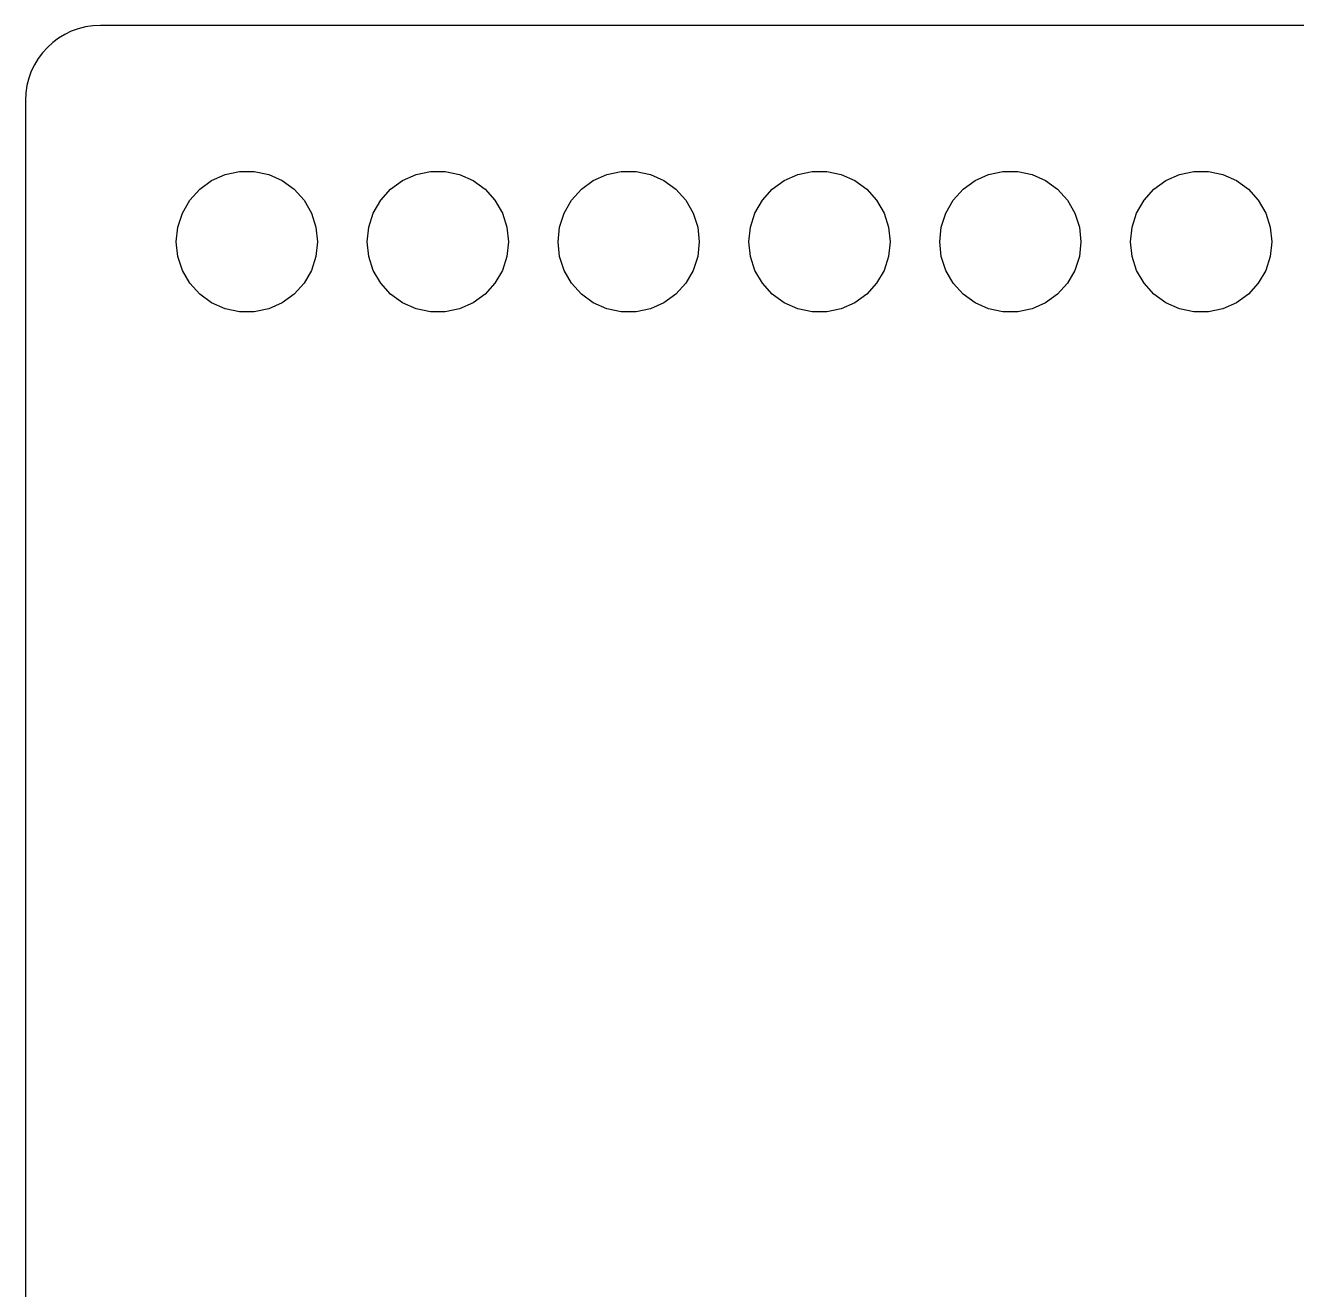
# Model space of a CAD drawing. Header units: millimetres. Extents: x 0 to 489, y -139 to 89.
# Drawn here: x 105.41 to 122.33, y 38.18 to 55.01 of the extents above; entities that cross this region are included whole.
import ezdxf

# ---------------------------------------------------------------- set-up
doc = ezdxf.new("R2010")
doc.units = ezdxf.units.MM
doc.header["$MEASUREMENT"] = 0
doc.layers.get('0').update_dxf_attribs({"linetype": 'CONTINUOUS'})
doc.layers.add('BLACK', color=7, linetype='CONTINUOUS')

msp = doc.modelspace()

# ---------------------------------------------------------------- linework, layer by layer
at = {"linetype": 'Continuous'}
msp.add_lwpolyline([(106.41198, 1.00993), (167.41198, 1.00993, 0.41421356), (168.41198, 2.00993), (168.41198, 54.00993, 0.41421356), (167.41198, 55.00993), (106.41198, 55.00993, 0.41421356), (105.41198, 54.00993), (105.41198, 2.00993, 0.41421356)], format="xyb", close=True, dxfattribs=at)
at = {"layer": 'BLACK', "linetype": 'Continuous'}
for p, q in [((107.89024, 52.94429), (108.07024, 53.02419)), ((107.89024, 52.94429), (108.07024, 53.02419)), ((107.89024, 52.94429), (108.07024, 53.02419)), ((107.89024, 52.94429), (108.07024, 53.02419)), ((108.07024, 53.02419), (108.26224, 53.06509)), ((108.07024, 53.02419), (108.26224, 53.06509)), ((108.07024, 53.02419), (108.26224, 53.06509)), ((108.07024, 53.02419), (108.26224, 53.06509)), ((108.26224, 53.06509), (108.45824, 53.06509)), ((108.26224, 53.06509), (108.45824, 53.06509)), ((108.26224, 53.06509), (108.45824, 53.06509)), ((108.26224, 53.06509), (108.45824, 53.06509)), ((108.45824, 53.06509), (108.65024, 53.02419)), ((108.45824, 53.06509), (108.65024, 53.02419)), ((108.45824, 53.06509), (108.65024, 53.02419)), ((108.45824, 53.06509), (108.65024, 53.02419)), ((108.65024, 53.02419), (108.83024, 52.94429)), ((108.65024, 53.02419), (108.83024, 52.94429)), ((108.65024, 53.02419), (108.83024, 52.94429)), ((108.65024, 53.02419), (108.83024, 52.94429)), ((110.43024, 52.94429), (110.61024, 53.02419)), ((110.43024, 52.94429), (110.61024, 53.02419)), ((110.43024, 52.94429), (110.61024, 53.02419)), ((110.43024, 52.94429), (110.61024, 53.02419)), ((110.61024, 53.02419), (110.80224, 53.06509)), ((110.61024, 53.02419), (110.80224, 53.06509)), ((110.61024, 53.02419), (110.80224, 53.06509)), ((110.61024, 53.02419), (110.80224, 53.06509)), ((110.80224, 53.06509), (110.99824, 53.06509)), ((110.80224, 53.06509), (110.99824, 53.06509)), ((110.80224, 53.06509), (110.99824, 53.06509)), ((110.80224, 53.06509), (110.99824, 53.06509)), ((110.99824, 53.06509), (111.19024, 53.02419)), ((110.99824, 53.06509), (111.19024, 53.02419)), ((110.99824, 53.06509), (111.19024, 53.02419)), ((110.99824, 53.06509), (111.19024, 53.02419)), ((111.19024, 53.02419), (111.37024, 52.94429)), ((111.19024, 53.02419), (111.37024, 52.94429)), ((111.19024, 53.02419), (111.37024, 52.94429)), ((111.19024, 53.02419), (111.37024, 52.94429)), ((112.97024, 52.94429), (113.15024, 53.02419)), ((112.97024, 52.94429), (113.15024, 53.02419)), ((112.97024, 52.94429), (113.15024, 53.02419)), ((112.97024, 52.94429), (113.15024, 53.02419)), ((113.15024, 53.02419), (113.34224, 53.06509)), ((113.15024, 53.02419), (113.34224, 53.06509)), ((113.15024, 53.02419), (113.34224, 53.06509)), ((113.15024, 53.02419), (113.34224, 53.06509)), ((113.34224, 53.06509), (113.53824, 53.06509)), ((113.34224, 53.06509), (113.53824, 53.06509)), ((113.34224, 53.06509), (113.53824, 53.06509)), ((113.34224, 53.06509), (113.53824, 53.06509)), ((113.53824, 53.06509), (113.73024, 53.02419)), ((113.53824, 53.06509), (113.73024, 53.02419)), ((113.53824, 53.06509), (113.73024, 53.02419)), ((113.53824, 53.06509), (113.73024, 53.02419)), ((113.73024, 53.02419), (113.91024, 52.94429)), ((113.73024, 53.02419), (113.91024, 52.94429)), ((113.73024, 53.02419), (113.91024, 52.94429)), ((113.73024, 53.02419), (113.91024, 52.94429)), ((115.51024, 52.94429), (115.69024, 53.02419)), ((115.51024, 52.94429), (115.69024, 53.02419)), ((115.51024, 52.94429), (115.69024, 53.02419)), ((115.51024, 52.94429), (115.69024, 53.02419)), ((115.69024, 53.02419), (115.88224, 53.06509)), ((115.69024, 53.02419), (115.88224, 53.06509)), ((115.69024, 53.02419), (115.88224, 53.06509)), ((115.69024, 53.02419), (115.88224, 53.06509)), ((115.88224, 53.06509), (116.07824, 53.06509)), ((115.88224, 53.06509), (116.07824, 53.06509)), ((115.88224, 53.06509), (116.07824, 53.06509)), ((115.88224, 53.06509), (116.07824, 53.06509)), ((116.07824, 53.06509), (116.27024, 53.02419)), ((116.07824, 53.06509), (116.27024, 53.02419)), ((116.07824, 53.06509), (116.27024, 53.02419)), ((116.07824, 53.06509), (116.27024, 53.02419)), ((116.27024, 53.02419), (116.45024, 52.94429)), ((116.27024, 53.02419), (116.45024, 52.94429)), ((116.27024, 53.02419), (116.45024, 52.94429)), ((116.27024, 53.02419), (116.45024, 52.94429)), ((118.05024, 52.94429), (118.23024, 53.02419)), ((118.05024, 52.94429), (118.23024, 53.02419)), ((118.05024, 52.94429), (118.23024, 53.02419)), ((118.05024, 52.94429), (118.23024, 53.02419)), ((118.23024, 53.02419), (118.42224, 53.06509)), ((118.23024, 53.02419), (118.42224, 53.06509)), ((118.23024, 53.02419), (118.42224, 53.06509)), ((118.23024, 53.02419), (118.42224, 53.06509)), ((118.42224, 53.06509), (118.61824, 53.06509)), ((118.42224, 53.06509), (118.61824, 53.06509)), ((118.42224, 53.06509), (118.61824, 53.06509)), ((118.42224, 53.06509), (118.61824, 53.06509)), ((118.61824, 53.06509), (118.81024, 53.02419)), ((118.61824, 53.06509), (118.81024, 53.02419)), ((118.61824, 53.06509), (118.81024, 53.02419)), ((118.61824, 53.06509), (118.81024, 53.02419)), ((118.81024, 53.02419), (118.99024, 52.94429)), ((118.81024, 53.02419), (118.99024, 52.94429)), ((118.81024, 53.02419), (118.99024, 52.94429)), ((118.81024, 53.02419), (118.99024, 52.94429)), ((120.59024, 52.94429), (120.77024, 53.02419)), ((120.59024, 52.94429), (120.77024, 53.02419)), ((120.59024, 52.94429), (120.77024, 53.02419)), ((120.59024, 52.94429), (120.77024, 53.02419)), ((120.77024, 53.02419), (120.96224, 53.06509)), ((120.77024, 53.02419), (120.96224, 53.06509)), ((120.77024, 53.02419), (120.96224, 53.06509)), ((120.77024, 53.02419), (120.96224, 53.06509)), ((120.96224, 53.06509), (121.15824, 53.06509)), ((120.96224, 53.06509), (121.15824, 53.06509)), ((120.96224, 53.06509), (121.15824, 53.06509)), ((120.96224, 53.06509), (121.15824, 53.06509)), ((121.15824, 53.06509), (121.35024, 53.02419)), ((121.15824, 53.06509), (121.35024, 53.02419)), ((121.15824, 53.06509), (121.35024, 53.02419)), ((121.15824, 53.06509), (121.35024, 53.02419)), ((121.35024, 53.02419), (121.53024, 52.94429)), ((121.35024, 53.02419), (121.53024, 52.94429)), ((121.35024, 53.02419), (121.53024, 52.94429)), ((121.35024, 53.02419), (121.53024, 52.94429)), ((107.60024, 52.68279), (107.73124, 52.82879)), ((107.60024, 52.68279), (107.73124, 52.82879)), ((107.60024, 52.68279), (107.73124, 52.82879)), ((107.60024, 52.68279), (107.73124, 52.82879)), ((107.73124, 52.82879), (107.89024, 52.94429)), ((107.73124, 52.82879), (107.89024, 52.94429)), ((107.73124, 52.82879), (107.89024, 52.94429)), ((107.73124, 52.82879), (107.89024, 52.94429)), ((108.83024, 52.94429), (108.98924, 52.82879)), ((108.83024, 52.94429), (108.98924, 52.82879)), ((108.83024, 52.94429), (108.98924, 52.82879)), ((108.83024, 52.94429), (108.98924, 52.82879)), ((108.98924, 52.82879), (109.12024, 52.68279)), ((108.98924, 52.82879), (109.12024, 52.68279)), ((108.98924, 52.82879), (109.12024, 52.68279)), ((108.98924, 52.82879), (109.12024, 52.68279)), ((110.14024, 52.68279), (110.27124, 52.82879)), ((110.14024, 52.68279), (110.27124, 52.82879)), ((110.14024, 52.68279), (110.27124, 52.82879)), ((110.14024, 52.68279), (110.27124, 52.82879)), ((110.27124, 52.82879), (110.43024, 52.94429)), ((110.27124, 52.82879), (110.43024, 52.94429)), ((110.27124, 52.82879), (110.43024, 52.94429)), ((110.27124, 52.82879), (110.43024, 52.94429)), ((111.37024, 52.94429), (111.52924, 52.82879)), ((111.37024, 52.94429), (111.52924, 52.82879)), ((111.37024, 52.94429), (111.52924, 52.82879)), ((111.37024, 52.94429), (111.52924, 52.82879)), ((111.52924, 52.82879), (111.66024, 52.68279)), ((111.52924, 52.82879), (111.66024, 52.68279)), ((111.52924, 52.82879), (111.66024, 52.68279)), ((111.52924, 52.82879), (111.66024, 52.68279)), ((112.68024, 52.68279), (112.81124, 52.82879)), ((112.68024, 52.68279), (112.81124, 52.82879)), ((112.68024, 52.68279), (112.81124, 52.82879)), ((112.68024, 52.68279), (112.81124, 52.82879)), ((112.81124, 52.82879), (112.97024, 52.94429)), ((112.81124, 52.82879), (112.97024, 52.94429)), ((112.81124, 52.82879), (112.97024, 52.94429)), ((112.81124, 52.82879), (112.97024, 52.94429)), ((113.91024, 52.94429), (114.06924, 52.82879)), ((113.91024, 52.94429), (114.06924, 52.82879)), ((113.91024, 52.94429), (114.06924, 52.82879)), ((113.91024, 52.94429), (114.06924, 52.82879)), ((114.06924, 52.82879), (114.20024, 52.68279)), ((114.06924, 52.82879), (114.20024, 52.68279)), ((114.06924, 52.82879), (114.20024, 52.68279)), ((114.06924, 52.82879), (114.20024, 52.68279)), ((115.22024, 52.68279), (115.35124, 52.82879)), ((115.22024, 52.68279), (115.35124, 52.82879)), ((115.22024, 52.68279), (115.35124, 52.82879)), ((115.22024, 52.68279), (115.35124, 52.82879)), ((115.35124, 52.82879), (115.51024, 52.94429)), ((115.35124, 52.82879), (115.51024, 52.94429)), ((115.35124, 52.82879), (115.51024, 52.94429)), ((115.35124, 52.82879), (115.51024, 52.94429)), ((116.45024, 52.94429), (116.60924, 52.82879)), ((116.45024, 52.94429), (116.60924, 52.82879)), ((116.45024, 52.94429), (116.60924, 52.82879)), ((116.45024, 52.94429), (116.60924, 52.82879)), ((116.60924, 52.82879), (116.74024, 52.68279)), ((116.60924, 52.82879), (116.74024, 52.68279)), ((116.60924, 52.82879), (116.74024, 52.68279)), ((116.60924, 52.82879), (116.74024, 52.68279)), ((117.76024, 52.68279), (117.89124, 52.82879)), ((117.76024, 52.68279), (117.89124, 52.82879)), ((117.76024, 52.68279), (117.89124, 52.82879)), ((117.76024, 52.68279), (117.89124, 52.82879)), ((117.89124, 52.82879), (118.05024, 52.94429)), ((117.89124, 52.82879), (118.05024, 52.94429)), ((117.89124, 52.82879), (118.05024, 52.94429)), ((117.89124, 52.82879), (118.05024, 52.94429)), ((118.99024, 52.94429), (119.14924, 52.82879)), ((118.99024, 52.94429), (119.14924, 52.82879)), ((118.99024, 52.94429), (119.14924, 52.82879)), ((118.99024, 52.94429), (119.14924, 52.82879)), ((119.14924, 52.82879), (119.28024, 52.68279)), ((119.14924, 52.82879), (119.28024, 52.68279)), ((119.14924, 52.82879), (119.28024, 52.68279)), ((119.14924, 52.82879), (119.28024, 52.68279)), ((120.30024, 52.68279), (120.43124, 52.82879)), ((120.30024, 52.68279), (120.43124, 52.82879)), ((120.30024, 52.68279), (120.43124, 52.82879)), ((120.30024, 52.68279), (120.43124, 52.82879)), ((120.43124, 52.82879), (120.59024, 52.94429)), ((120.43124, 52.82879), (120.59024, 52.94429)), ((120.43124, 52.82879), (120.59024, 52.94429)), ((120.43124, 52.82879), (120.59024, 52.94429)), ((121.53024, 52.94429), (121.68924, 52.82879)), ((121.53024, 52.94429), (121.68924, 52.82879)), ((121.53024, 52.94429), (121.68924, 52.82879)), ((121.53024, 52.94429), (121.68924, 52.82879)), ((121.68924, 52.82879), (121.82024, 52.68279)), ((121.68924, 52.82879), (121.82024, 52.68279)), ((121.68924, 52.82879), (121.82024, 52.68279)), ((121.68924, 52.82879), (121.82024, 52.68279)), ((107.50124, 52.51269), (107.60024, 52.68279)), ((107.50124, 52.51269), (107.60024, 52.68279)), ((107.50124, 52.51269), (107.60024, 52.68279)), ((107.50124, 52.51269), (107.60024, 52.68279)), ((109.12024, 52.68279), (109.21924, 52.51269)), ((109.12024, 52.68279), (109.21924, 52.51269)), ((109.12024, 52.68279), (109.21924, 52.51269)), ((109.12024, 52.68279), (109.21924, 52.51269)), ((110.04124, 52.51269), (110.14024, 52.68279)), ((110.04124, 52.51269), (110.14024, 52.68279)), ((110.04124, 52.51269), (110.14024, 52.68279)), ((110.04124, 52.51269), (110.14024, 52.68279)), ((111.66024, 52.68279), (111.75924, 52.51269)), ((111.66024, 52.68279), (111.75924, 52.51269)), ((111.66024, 52.68279), (111.75924, 52.51269)), ((111.66024, 52.68279), (111.75924, 52.51269)), ((112.58124, 52.51269), (112.68024, 52.68279)), ((112.58124, 52.51269), (112.68024, 52.68279)), ((112.58124, 52.51269), (112.68024, 52.68279)), ((112.58124, 52.51269), (112.68024, 52.68279)), ((114.20024, 52.68279), (114.29924, 52.51269)), ((114.20024, 52.68279), (114.29924, 52.51269)), ((114.20024, 52.68279), (114.29924, 52.51269)), ((114.20024, 52.68279), (114.29924, 52.51269)), ((115.12124, 52.51269), (115.22024, 52.68279)), ((115.12124, 52.51269), (115.22024, 52.68279)), ((115.12124, 52.51269), (115.22024, 52.68279)), ((115.12124, 52.51269), (115.22024, 52.68279)), ((116.74024, 52.68279), (116.83924, 52.51269)), ((116.74024, 52.68279), (116.83924, 52.51269)), ((116.74024, 52.68279), (116.83924, 52.51269)), ((116.74024, 52.68279), (116.83924, 52.51269)), ((117.66124, 52.51269), (117.76024, 52.68279)), ((117.66124, 52.51269), (117.76024, 52.68279)), ((117.66124, 52.51269), (117.76024, 52.68279)), ((117.66124, 52.51269), (117.76024, 52.68279)), ((119.28024, 52.68279), (119.37924, 52.51269)), ((119.28024, 52.68279), (119.37924, 52.51269)), ((119.28024, 52.68279), (119.37924, 52.51269)), ((119.28024, 52.68279), (119.37924, 52.51269)), ((120.20124, 52.51269), (120.30024, 52.68279)), ((120.20124, 52.51269), (120.30024, 52.68279)), ((120.20124, 52.51269), (120.30024, 52.68279)), ((120.20124, 52.51269), (120.30024, 52.68279)), ((121.82024, 52.68279), (121.91924, 52.51269)), ((121.82024, 52.68279), (121.91924, 52.51269)), ((121.82024, 52.68279), (121.91924, 52.51269)), ((121.82024, 52.68279), (121.91924, 52.51269)), ((107.44124, 52.32579), (107.50124, 52.51269)), ((107.44124, 52.32579), (107.50124, 52.51269)), ((107.44124, 52.32579), (107.50124, 52.51269)), ((107.44124, 52.32579), (107.50124, 52.51269)), ((109.21924, 52.51269), (109.27924, 52.32579)), ((109.21924, 52.51269), (109.27924, 52.32579)), ((109.21924, 52.51269), (109.27924, 52.32579)), ((109.21924, 52.51269), (109.27924, 52.32579)), ((109.98124, 52.32579), (110.04124, 52.51269)), ((109.98124, 52.32579), (110.04124, 52.51269)), ((109.98124, 52.32579), (110.04124, 52.51269)), ((109.98124, 52.32579), (110.04124, 52.51269)), ((111.75924, 52.51269), (111.81924, 52.32579)), ((111.75924, 52.51269), (111.81924, 52.32579)), ((111.75924, 52.51269), (111.81924, 52.32579)), ((111.75924, 52.51269), (111.81924, 52.32579)), ((112.52124, 52.32579), (112.58124, 52.51269)), ((112.52124, 52.32579), (112.58124, 52.51269)), ((112.52124, 52.32579), (112.58124, 52.51269)), ((112.52124, 52.32579), (112.58124, 52.51269)), ((114.29924, 52.51269), (114.35924, 52.32579)), ((114.29924, 52.51269), (114.35924, 52.32579)), ((114.29924, 52.51269), (114.35924, 52.32579)), ((114.29924, 52.51269), (114.35924, 52.32579)), ((115.06124, 52.32579), (115.12124, 52.51269)), ((115.06124, 52.32579), (115.12124, 52.51269)), ((115.06124, 52.32579), (115.12124, 52.51269)), ((115.06124, 52.32579), (115.12124, 52.51269)), ((116.83924, 52.51269), (116.89924, 52.32579)), ((116.83924, 52.51269), (116.89924, 52.32579)), ((116.83924, 52.51269), (116.89924, 52.32579)), ((116.83924, 52.51269), (116.89924, 52.32579)), ((117.60124, 52.32579), (117.66124, 52.51269)), ((117.60124, 52.32579), (117.66124, 52.51269)), ((117.60124, 52.32579), (117.66124, 52.51269)), ((117.60124, 52.32579), (117.66124, 52.51269)), ((119.37924, 52.51269), (119.43924, 52.32579)), ((119.37924, 52.51269), (119.43924, 52.32579)), ((119.37924, 52.51269), (119.43924, 52.32579)), ((119.37924, 52.51269), (119.43924, 52.32579)), ((120.14124, 52.32579), (120.20124, 52.51269)), ((120.14124, 52.32579), (120.20124, 52.51269)), ((120.14124, 52.32579), (120.20124, 52.51269)), ((120.14124, 52.32579), (120.20124, 52.51269)), ((121.91924, 52.51269), (121.97924, 52.32579)), ((121.91924, 52.51269), (121.97924, 52.32579)), ((121.91924, 52.51269), (121.97924, 52.32579)), ((121.91924, 52.51269), (121.97924, 52.32579)), ((107.42024, 52.13039), (107.44124, 52.32579)), ((107.42024, 52.13039), (107.44124, 52.32579)), ((107.42024, 52.13039), (107.44124, 52.32579)), ((107.42024, 52.13039), (107.44124, 52.32579)), ((109.27924, 52.32579), (109.30024, 52.13039)), ((109.27924, 52.32579), (109.30024, 52.13039)), ((109.27924, 52.32579), (109.30024, 52.13039)), ((109.27924, 52.32579), (109.30024, 52.13039)), ((109.96024, 52.13039), (109.98124, 52.32579)), ((109.96024, 52.13039), (109.98124, 52.32579)), ((109.96024, 52.13039), (109.98124, 52.32579)), ((109.96024, 52.13039), (109.98124, 52.32579)), ((111.81924, 52.32579), (111.84024, 52.13039)), ((111.81924, 52.32579), (111.84024, 52.13039)), ((111.81924, 52.32579), (111.84024, 52.13039)), ((111.81924, 52.32579), (111.84024, 52.13039)), ((112.50024, 52.13039), (112.52124, 52.32579)), ((112.50024, 52.13039), (112.52124, 52.32579)), ((112.50024, 52.13039), (112.52124, 52.32579)), ((112.50024, 52.13039), (112.52124, 52.32579)), ((114.35924, 52.32579), (114.38024, 52.13039)), ((114.35924, 52.32579), (114.38024, 52.13039)), ((114.35924, 52.32579), (114.38024, 52.13039)), ((114.35924, 52.32579), (114.38024, 52.13039)), ((115.04024, 52.13039), (115.06124, 52.32579)), ((115.04024, 52.13039), (115.06124, 52.32579)), ((115.04024, 52.13039), (115.06124, 52.32579)), ((115.04024, 52.13039), (115.06124, 52.32579)), ((116.89924, 52.32579), (116.92024, 52.13039)), ((116.89924, 52.32579), (116.92024, 52.13039)), ((116.89924, 52.32579), (116.92024, 52.13039)), ((116.89924, 52.32579), (116.92024, 52.13039)), ((117.58024, 52.13039), (117.60124, 52.32579)), ((117.58024, 52.13039), (117.60124, 52.32579)), ((117.58024, 52.13039), (117.60124, 52.32579)), ((117.58024, 52.13039), (117.60124, 52.32579)), ((119.43924, 52.32579), (119.46024, 52.13039)), ((119.43924, 52.32579), (119.46024, 52.13039)), ((119.43924, 52.32579), (119.46024, 52.13039)), ((119.43924, 52.32579), (119.46024, 52.13039)), ((120.12024, 52.13039), (120.14124, 52.32579)), ((120.12024, 52.13039), (120.14124, 52.32579)), ((120.12024, 52.13039), (120.14124, 52.32579)), ((120.12024, 52.13039), (120.14124, 52.32579)), ((121.97924, 52.32579), (122.00024, 52.13039)), ((121.97924, 52.32579), (122.00024, 52.13039)), ((121.97924, 52.32579), (122.00024, 52.13039)), ((121.97924, 52.32579), (122.00024, 52.13039)), ((107.44124, 51.93499), (107.42024, 52.13039)), ((107.44124, 51.93499), (107.42024, 52.13039)), ((107.44124, 51.93499), (107.42024, 52.13039)), ((107.44124, 51.93499), (107.42024, 52.13039)), ((109.30024, 52.13039), (109.27924, 51.93499)), ((109.30024, 52.13039), (109.27924, 51.93499)), ((109.30024, 52.13039), (109.27924, 51.93499)), ((109.30024, 52.13039), (109.27924, 51.93499)), ((109.98124, 51.93499), (109.96024, 52.13039)), ((109.98124, 51.93499), (109.96024, 52.13039)), ((109.98124, 51.93499), (109.96024, 52.13039)), ((109.98124, 51.93499), (109.96024, 52.13039)), ((111.84024, 52.13039), (111.81924, 51.93499)), ((111.84024, 52.13039), (111.81924, 51.93499)), ((111.84024, 52.13039), (111.81924, 51.93499)), ((111.84024, 52.13039), (111.81924, 51.93499)), ((112.52124, 51.93499), (112.50024, 52.13039)), ((112.52124, 51.93499), (112.50024, 52.13039)), ((112.52124, 51.93499), (112.50024, 52.13039)), ((112.52124, 51.93499), (112.50024, 52.13039)), ((114.38024, 52.13039), (114.35924, 51.93499)), ((114.38024, 52.13039), (114.35924, 51.93499)), ((114.38024, 52.13039), (114.35924, 51.93499)), ((114.38024, 52.13039), (114.35924, 51.93499)), ((115.06124, 51.93499), (115.04024, 52.13039)), ((115.06124, 51.93499), (115.04024, 52.13039)), ((115.06124, 51.93499), (115.04024, 52.13039)), ((115.06124, 51.93499), (115.04024, 52.13039)), ((116.92024, 52.13039), (116.89924, 51.93499)), ((116.92024, 52.13039), (116.89924, 51.93499)), ((116.92024, 52.13039), (116.89924, 51.93499)), ((116.92024, 52.13039), (116.89924, 51.93499)), ((117.60124, 51.93499), (117.58024, 52.13039)), ((117.60124, 51.93499), (117.58024, 52.13039)), ((117.60124, 51.93499), (117.58024, 52.13039)), ((117.60124, 51.93499), (117.58024, 52.13039)), ((119.46024, 52.13039), (119.43924, 51.93499)), ((119.46024, 52.13039), (119.43924, 51.93499)), ((119.46024, 52.13039), (119.43924, 51.93499)), ((119.46024, 52.13039), (119.43924, 51.93499)), ((120.14124, 51.93499), (120.12024, 52.13039)), ((120.14124, 51.93499), (120.12024, 52.13039)), ((120.14124, 51.93499), (120.12024, 52.13039)), ((120.14124, 51.93499), (120.12024, 52.13039)), ((122.00024, 52.13039), (121.97924, 51.93499)), ((122.00024, 52.13039), (121.97924, 51.93499)), ((122.00024, 52.13039), (121.97924, 51.93499)), ((122.00024, 52.13039), (121.97924, 51.93499)), ((107.50124, 51.74809), (107.44124, 51.93499)), ((107.50124, 51.74809), (107.44124, 51.93499)), ((107.50124, 51.74809), (107.44124, 51.93499)), ((107.50124, 51.74809), (107.44124, 51.93499)), ((109.27924, 51.93499), (109.21924, 51.74809)), ((109.27924, 51.93499), (109.21924, 51.74809)), ((109.27924, 51.93499), (109.21924, 51.74809)), ((109.27924, 51.93499), (109.21924, 51.74809)), ((110.04124, 51.74809), (109.98124, 51.93499)), ((110.04124, 51.74809), (109.98124, 51.93499)), ((110.04124, 51.74809), (109.98124, 51.93499)), ((110.04124, 51.74809), (109.98124, 51.93499)), ((111.81924, 51.93499), (111.75924, 51.74809)), ((111.81924, 51.93499), (111.75924, 51.74809)), ((111.81924, 51.93499), (111.75924, 51.74809)), ((111.81924, 51.93499), (111.75924, 51.74809)), ((112.58124, 51.74809), (112.52124, 51.93499)), ((112.58124, 51.74809), (112.52124, 51.93499)), ((112.58124, 51.74809), (112.52124, 51.93499)), ((112.58124, 51.74809), (112.52124, 51.93499)), ((114.35924, 51.93499), (114.29924, 51.74809)), ((114.35924, 51.93499), (114.29924, 51.74809)), ((114.35924, 51.93499), (114.29924, 51.74809)), ((114.35924, 51.93499), (114.29924, 51.74809)), ((115.12124, 51.74809), (115.06124, 51.93499)), ((115.12124, 51.74809), (115.06124, 51.93499)), ((115.12124, 51.74809), (115.06124, 51.93499)), ((115.12124, 51.74809), (115.06124, 51.93499)), ((116.89924, 51.93499), (116.83924, 51.74809)), ((116.89924, 51.93499), (116.83924, 51.74809)), ((116.89924, 51.93499), (116.83924, 51.74809)), ((116.89924, 51.93499), (116.83924, 51.74809)), ((117.66124, 51.74809), (117.60124, 51.93499)), ((117.66124, 51.74809), (117.60124, 51.93499)), ((117.66124, 51.74809), (117.60124, 51.93499)), ((117.66124, 51.74809), (117.60124, 51.93499)), ((119.43924, 51.93499), (119.37924, 51.74809)), ((119.43924, 51.93499), (119.37924, 51.74809)), ((119.43924, 51.93499), (119.37924, 51.74809)), ((119.43924, 51.93499), (119.37924, 51.74809)), ((120.20124, 51.74809), (120.14124, 51.93499)), ((120.20124, 51.74809), (120.14124, 51.93499)), ((120.20124, 51.74809), (120.14124, 51.93499)), ((120.20124, 51.74809), (120.14124, 51.93499)), ((121.97924, 51.93499), (121.91924, 51.74809)), ((121.97924, 51.93499), (121.91924, 51.74809)), ((121.97924, 51.93499), (121.91924, 51.74809)), ((121.97924, 51.93499), (121.91924, 51.74809)), ((107.60024, 51.57799), (107.50124, 51.74809)), ((107.60024, 51.57799), (107.50124, 51.74809)), ((107.60024, 51.57799), (107.50124, 51.74809)), ((107.60024, 51.57799), (107.50124, 51.74809)), ((109.21924, 51.74809), (109.12024, 51.57799)), ((109.21924, 51.74809), (109.12024, 51.57799)), ((109.21924, 51.74809), (109.12024, 51.57799)), ((109.21924, 51.74809), (109.12024, 51.57799)), ((110.14024, 51.57799), (110.04124, 51.74809)), ((110.14024, 51.57799), (110.04124, 51.74809)), ((110.14024, 51.57799), (110.04124, 51.74809)), ((110.14024, 51.57799), (110.04124, 51.74809)), ((111.75924, 51.74809), (111.66024, 51.57799)), ((111.75924, 51.74809), (111.66024, 51.57799)), ((111.75924, 51.74809), (111.66024, 51.57799)), ((111.75924, 51.74809), (111.66024, 51.57799)), ((112.68024, 51.57799), (112.58124, 51.74809)), ((112.68024, 51.57799), (112.58124, 51.74809)), ((112.68024, 51.57799), (112.58124, 51.74809)), ((112.68024, 51.57799), (112.58124, 51.74809)), ((114.29924, 51.74809), (114.20024, 51.57799)), ((114.29924, 51.74809), (114.20024, 51.57799)), ((114.29924, 51.74809), (114.20024, 51.57799)), ((114.29924, 51.74809), (114.20024, 51.57799)), ((115.22024, 51.57799), (115.12124, 51.74809)), ((115.22024, 51.57799), (115.12124, 51.74809)), ((115.22024, 51.57799), (115.12124, 51.74809)), ((115.22024, 51.57799), (115.12124, 51.74809)), ((116.83924, 51.74809), (116.74024, 51.57799)), ((116.83924, 51.74809), (116.74024, 51.57799)), ((116.83924, 51.74809), (116.74024, 51.57799)), ((116.83924, 51.74809), (116.74024, 51.57799)), ((117.76024, 51.57799), (117.66124, 51.74809)), ((117.76024, 51.57799), (117.66124, 51.74809)), ((117.76024, 51.57799), (117.66124, 51.74809)), ((117.76024, 51.57799), (117.66124, 51.74809)), ((119.37924, 51.74809), (119.28024, 51.57799)), ((119.37924, 51.74809), (119.28024, 51.57799)), ((119.37924, 51.74809), (119.28024, 51.57799)), ((119.37924, 51.74809), (119.28024, 51.57799)), ((120.30024, 51.57799), (120.20124, 51.74809)), ((120.30024, 51.57799), (120.20124, 51.74809)), ((120.30024, 51.57799), (120.20124, 51.74809)), ((120.30024, 51.57799), (120.20124, 51.74809)), ((121.91924, 51.74809), (121.82024, 51.57799)), ((121.91924, 51.74809), (121.82024, 51.57799)), ((121.91924, 51.74809), (121.82024, 51.57799)), ((121.91924, 51.74809), (121.82024, 51.57799)), ((107.73124, 51.43199), (107.60024, 51.57799)), ((107.73124, 51.43199), (107.60024, 51.57799)), ((107.73124, 51.43199), (107.60024, 51.57799)), ((107.73124, 51.43199), (107.60024, 51.57799)), ((107.89024, 51.31649), (107.73124, 51.43199)), ((107.89024, 51.31649), (107.73124, 51.43199)), ((107.89024, 51.31649), (107.73124, 51.43199)), ((107.89024, 51.31649), (107.73124, 51.43199)), ((108.98924, 51.43199), (108.83024, 51.31649)), ((108.98924, 51.43199), (108.83024, 51.31649)), ((108.98924, 51.43199), (108.83024, 51.31649)), ((108.98924, 51.43199), (108.83024, 51.31649)), ((109.12024, 51.57799), (108.98924, 51.43199)), ((109.12024, 51.57799), (108.98924, 51.43199)), ((109.12024, 51.57799), (108.98924, 51.43199)), ((109.12024, 51.57799), (108.98924, 51.43199)), ((110.27124, 51.43199), (110.14024, 51.57799)), ((110.27124, 51.43199), (110.14024, 51.57799)), ((110.27124, 51.43199), (110.14024, 51.57799)), ((110.27124, 51.43199), (110.14024, 51.57799)), ((110.43024, 51.31649), (110.27124, 51.43199)), ((110.43024, 51.31649), (110.27124, 51.43199)), ((110.43024, 51.31649), (110.27124, 51.43199)), ((110.43024, 51.31649), (110.27124, 51.43199)), ((111.52924, 51.43199), (111.37024, 51.31649)), ((111.52924, 51.43199), (111.37024, 51.31649)), ((111.52924, 51.43199), (111.37024, 51.31649)), ((111.52924, 51.43199), (111.37024, 51.31649)), ((111.66024, 51.57799), (111.52924, 51.43199)), ((111.66024, 51.57799), (111.52924, 51.43199)), ((111.66024, 51.57799), (111.52924, 51.43199)), ((111.66024, 51.57799), (111.52924, 51.43199)), ((112.81124, 51.43199), (112.68024, 51.57799)), ((112.81124, 51.43199), (112.68024, 51.57799)), ((112.81124, 51.43199), (112.68024, 51.57799)), ((112.81124, 51.43199), (112.68024, 51.57799)), ((112.97024, 51.31649), (112.81124, 51.43199)), ((112.97024, 51.31649), (112.81124, 51.43199)), ((112.97024, 51.31649), (112.81124, 51.43199)), ((112.97024, 51.31649), (112.81124, 51.43199)), ((114.06924, 51.43199), (113.91024, 51.31649)), ((114.06924, 51.43199), (113.91024, 51.31649)), ((114.06924, 51.43199), (113.91024, 51.31649)), ((114.06924, 51.43199), (113.91024, 51.31649)), ((114.20024, 51.57799), (114.06924, 51.43199)), ((114.20024, 51.57799), (114.06924, 51.43199)), ((114.20024, 51.57799), (114.06924, 51.43199)), ((114.20024, 51.57799), (114.06924, 51.43199)), ((115.35124, 51.43199), (115.22024, 51.57799)), ((115.35124, 51.43199), (115.22024, 51.57799)), ((115.35124, 51.43199), (115.22024, 51.57799)), ((115.35124, 51.43199), (115.22024, 51.57799)), ((115.51024, 51.31649), (115.35124, 51.43199)), ((115.51024, 51.31649), (115.35124, 51.43199)), ((115.51024, 51.31649), (115.35124, 51.43199)), ((115.51024, 51.31649), (115.35124, 51.43199)), ((116.60924, 51.43199), (116.45024, 51.31649)), ((116.60924, 51.43199), (116.45024, 51.31649)), ((116.60924, 51.43199), (116.45024, 51.31649)), ((116.60924, 51.43199), (116.45024, 51.31649)), ((116.74024, 51.57799), (116.60924, 51.43199)), ((116.74024, 51.57799), (116.60924, 51.43199)), ((116.74024, 51.57799), (116.60924, 51.43199)), ((116.74024, 51.57799), (116.60924, 51.43199)), ((117.89124, 51.43199), (117.76024, 51.57799)), ((117.89124, 51.43199), (117.76024, 51.57799)), ((117.89124, 51.43199), (117.76024, 51.57799)), ((117.89124, 51.43199), (117.76024, 51.57799)), ((118.05024, 51.31649), (117.89124, 51.43199)), ((118.05024, 51.31649), (117.89124, 51.43199)), ((118.05024, 51.31649), (117.89124, 51.43199)), ((118.05024, 51.31649), (117.89124, 51.43199)), ((119.14924, 51.43199), (118.99024, 51.31649)), ((119.14924, 51.43199), (118.99024, 51.31649)), ((119.14924, 51.43199), (118.99024, 51.31649)), ((119.14924, 51.43199), (118.99024, 51.31649)), ((119.28024, 51.57799), (119.14924, 51.43199)), ((119.28024, 51.57799), (119.14924, 51.43199)), ((119.28024, 51.57799), (119.14924, 51.43199)), ((119.28024, 51.57799), (119.14924, 51.43199)), ((120.43124, 51.43199), (120.30024, 51.57799)), ((120.43124, 51.43199), (120.30024, 51.57799)), ((120.43124, 51.43199), (120.30024, 51.57799)), ((120.43124, 51.43199), (120.30024, 51.57799)), ((120.59024, 51.31649), (120.43124, 51.43199)), ((120.59024, 51.31649), (120.43124, 51.43199)), ((120.59024, 51.31649), (120.43124, 51.43199)), ((120.59024, 51.31649), (120.43124, 51.43199)), ((121.68924, 51.43199), (121.53024, 51.31649)), ((121.68924, 51.43199), (121.53024, 51.31649)), ((121.68924, 51.43199), (121.53024, 51.31649)), ((121.68924, 51.43199), (121.53024, 51.31649)), ((121.82024, 51.57799), (121.68924, 51.43199)), ((121.82024, 51.57799), (121.68924, 51.43199)), ((121.82024, 51.57799), (121.68924, 51.43199)), ((121.82024, 51.57799), (121.68924, 51.43199)), ((108.07024, 51.23659), (107.89024, 51.31649)), ((108.07024, 51.23659), (107.89024, 51.31649)), ((108.07024, 51.23659), (107.89024, 51.31649)), ((108.07024, 51.23659), (107.89024, 51.31649)), ((108.83024, 51.31649), (108.65024, 51.23659)), ((108.83024, 51.31649), (108.65024, 51.23659)), ((108.83024, 51.31649), (108.65024, 51.23659)), ((108.83024, 51.31649), (108.65024, 51.23659)), ((110.61024, 51.23659), (110.43024, 51.31649)), ((110.61024, 51.23659), (110.43024, 51.31649)), ((110.61024, 51.23659), (110.43024, 51.31649)), ((110.61024, 51.23659), (110.43024, 51.31649)), ((111.37024, 51.31649), (111.19024, 51.23659)), ((111.37024, 51.31649), (111.19024, 51.23659)), ((111.37024, 51.31649), (111.19024, 51.23659)), ((111.37024, 51.31649), (111.19024, 51.23659)), ((113.15024, 51.23659), (112.97024, 51.31649)), ((113.15024, 51.23659), (112.97024, 51.31649)), ((113.15024, 51.23659), (112.97024, 51.31649)), ((113.15024, 51.23659), (112.97024, 51.31649)), ((113.91024, 51.31649), (113.73024, 51.23659)), ((113.91024, 51.31649), (113.73024, 51.23659)), ((113.91024, 51.31649), (113.73024, 51.23659)), ((113.91024, 51.31649), (113.73024, 51.23659)), ((115.69024, 51.23659), (115.51024, 51.31649)), ((115.69024, 51.23659), (115.51024, 51.31649)), ((115.69024, 51.23659), (115.51024, 51.31649)), ((115.69024, 51.23659), (115.51024, 51.31649)), ((116.45024, 51.31649), (116.27024, 51.23659)), ((116.45024, 51.31649), (116.27024, 51.23659)), ((116.45024, 51.31649), (116.27024, 51.23659)), ((116.45024, 51.31649), (116.27024, 51.23659)), ((118.23024, 51.23659), (118.05024, 51.31649)), ((118.23024, 51.23659), (118.05024, 51.31649)), ((118.23024, 51.23659), (118.05024, 51.31649)), ((118.23024, 51.23659), (118.05024, 51.31649)), ((118.99024, 51.31649), (118.81024, 51.23659)), ((118.99024, 51.31649), (118.81024, 51.23659)), ((118.99024, 51.31649), (118.81024, 51.23659)), ((118.99024, 51.31649), (118.81024, 51.23659)), ((120.77024, 51.23659), (120.59024, 51.31649)), ((120.77024, 51.23659), (120.59024, 51.31649)), ((120.77024, 51.23659), (120.59024, 51.31649)), ((120.77024, 51.23659), (120.59024, 51.31649)), ((121.53024, 51.31649), (121.35024, 51.23659)), ((121.53024, 51.31649), (121.35024, 51.23659)), ((121.53024, 51.31649), (121.35024, 51.23659)), ((121.53024, 51.31649), (121.35024, 51.23659)), ((108.26224, 51.19569), (108.07024, 51.23659)), ((108.26224, 51.19569), (108.07024, 51.23659)), ((108.26224, 51.19569), (108.07024, 51.23659)), ((108.26224, 51.19569), (108.07024, 51.23659)), ((108.45824, 51.19569), (108.26224, 51.19569)), ((108.45824, 51.19569), (108.26224, 51.19569)), ((108.45824, 51.19569), (108.26224, 51.19569)), ((108.45824, 51.19569), (108.26224, 51.19569)), ((108.65024, 51.23659), (108.45824, 51.19569)), ((108.65024, 51.23659), (108.45824, 51.19569)), ((108.65024, 51.23659), (108.45824, 51.19569)), ((108.65024, 51.23659), (108.45824, 51.19569)), ((110.80224, 51.19569), (110.61024, 51.23659)), ((110.80224, 51.19569), (110.61024, 51.23659)), ((110.80224, 51.19569), (110.61024, 51.23659)), ((110.80224, 51.19569), (110.61024, 51.23659)), ((110.99824, 51.19569), (110.80224, 51.19569)), ((110.99824, 51.19569), (110.80224, 51.19569)), ((110.99824, 51.19569), (110.80224, 51.19569)), ((110.99824, 51.19569), (110.80224, 51.19569)), ((111.19024, 51.23659), (110.99824, 51.19569)), ((111.19024, 51.23659), (110.99824, 51.19569)), ((111.19024, 51.23659), (110.99824, 51.19569)), ((111.19024, 51.23659), (110.99824, 51.19569)), ((113.34224, 51.19569), (113.15024, 51.23659)), ((113.34224, 51.19569), (113.15024, 51.23659)), ((113.34224, 51.19569), (113.15024, 51.23659)), ((113.34224, 51.19569), (113.15024, 51.23659)), ((113.53824, 51.19569), (113.34224, 51.19569)), ((113.53824, 51.19569), (113.34224, 51.19569)), ((113.53824, 51.19569), (113.34224, 51.19569)), ((113.53824, 51.19569), (113.34224, 51.19569)), ((113.73024, 51.23659), (113.53824, 51.19569)), ((113.73024, 51.23659), (113.53824, 51.19569)), ((113.73024, 51.23659), (113.53824, 51.19569)), ((113.73024, 51.23659), (113.53824, 51.19569)), ((115.88224, 51.19569), (115.69024, 51.23659)), ((115.88224, 51.19569), (115.69024, 51.23659)), ((115.88224, 51.19569), (115.69024, 51.23659)), ((115.88224, 51.19569), (115.69024, 51.23659)), ((116.07824, 51.19569), (115.88224, 51.19569)), ((116.07824, 51.19569), (115.88224, 51.19569)), ((116.07824, 51.19569), (115.88224, 51.19569)), ((116.07824, 51.19569), (115.88224, 51.19569)), ((116.27024, 51.23659), (116.07824, 51.19569)), ((116.27024, 51.23659), (116.07824, 51.19569)), ((116.27024, 51.23659), (116.07824, 51.19569)), ((116.27024, 51.23659), (116.07824, 51.19569)), ((118.42224, 51.19569), (118.23024, 51.23659)), ((118.42224, 51.19569), (118.23024, 51.23659)), ((118.42224, 51.19569), (118.23024, 51.23659)), ((118.42224, 51.19569), (118.23024, 51.23659)), ((118.61824, 51.19569), (118.42224, 51.19569)), ((118.61824, 51.19569), (118.42224, 51.19569)), ((118.61824, 51.19569), (118.42224, 51.19569)), ((118.61824, 51.19569), (118.42224, 51.19569)), ((118.81024, 51.23659), (118.61824, 51.19569)), ((118.81024, 51.23659), (118.61824, 51.19569)), ((118.81024, 51.23659), (118.61824, 51.19569)), ((118.81024, 51.23659), (118.61824, 51.19569)), ((120.96224, 51.19569), (120.77024, 51.23659)), ((120.96224, 51.19569), (120.77024, 51.23659)), ((120.96224, 51.19569), (120.77024, 51.23659)), ((120.96224, 51.19569), (120.77024, 51.23659)), ((121.15824, 51.19569), (120.96224, 51.19569)), ((121.15824, 51.19569), (120.96224, 51.19569)), ((121.15824, 51.19569), (120.96224, 51.19569)), ((121.15824, 51.19569), (120.96224, 51.19569)), ((121.35024, 51.23659), (121.15824, 51.19569)), ((121.35024, 51.23659), (121.15824, 51.19569)), ((121.35024, 51.23659), (121.15824, 51.19569)), ((121.35024, 51.23659), (121.15824, 51.19569))]:
    msp.add_line(p, q, dxfattribs=at)

doc.saveas('drawing.dxf')
